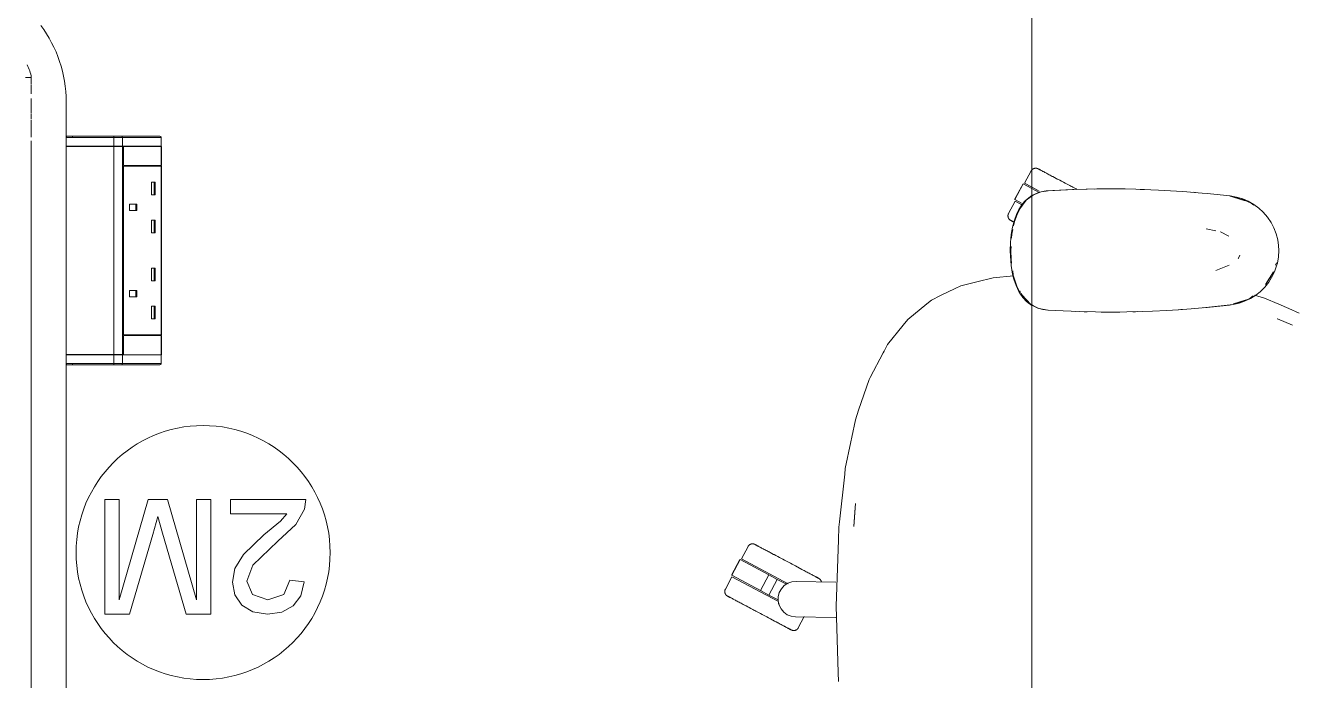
# Model space of a CAD drawing. Header units: millimetres. Extents: x 155927 to 326028, y -36033 to 97293.
# Drawn here: x 218334 to 219334, y 18809 to 19325 of the extents above; entities that cross this region are included whole.
import ezdxf

# ---------------------------------------------------------------- set-up
doc = ezdxf.new("R2010")
doc.units = ezdxf.units.MM
doc.header["$MEASUREMENT"] = 0
doc.layers.add('G-IMPT', color=8, linetype='CONTINUOUS', lineweight=9)
doc.layers.add('I-FURN', color=8, linetype='CONTINUOUS', lineweight=9)

msp = doc.modelspace()

# ---------------------------------------------------------------- linework, layer by layer
at = {"layer": 'G-IMPT'}
for p, q in [((219128.76, 19191.84), (219126.52, 19190.57)), ((219133.93, 19193.59), (219127.73, 19191.18)), ((219128.76, 19191.84), (219132.4, 19193.24)), ((219133.75, 19193.61), (219132.4, 19193.24)), ((219133.75, 19193.61), (219136.14, 19194.05)), ((219133.93, 19193.59), (219137.77, 19194.17)), ((219137.79, 19194.3), (219136.14, 19194.05)), ((219159.57, 19195.39), (219137.79, 19194.3)), ((219158.37, 19195.35), (219137.79, 19194.3)), ((219137.79, 19194.3), (219139.4, 19194.42)), ((219159.57, 19195.39), (219139.4, 19194.42)), ((219179.76, 19195.85), (219158.37, 19195.35)), ((219169.93, 19195.69), (219158.37, 19195.35)), ((219158.37, 19195.35), (219159.57, 19195.39)), ((219179.76, 19195.85), (219159.57, 19195.39)), ((219169.93, 19195.69), (219189.15, 19195.9)), ((219179.76, 19195.85), (219169.93, 19195.69)), ((219199.95, 19195.81), (219169.93, 19195.69)), ((219177.72, 19195.83), (219175.81, 19195.76)), ((219179.76, 19195.82), (219177.72, 19195.83)), ((219199.95, 19195.81), (219179.76, 19195.85)), ((219199.95, 19195.81), (219189.15, 19195.9)), ((219199.95, 19195.81), (219208.36, 19195.64)), ((219220.12, 19195.26), (219208.36, 19195.64)), ((219213.3, 19195.51), (219211.81, 19195.52)), ((219215.24, 19195.4), (219213.3, 19195.51)), ((219220.12, 19195.26), (219226.15, 19195)), ((219240.29, 19194.19), (219226.15, 19195)), ((219245.37, 19193.87), (219240.29, 19194.19)), ((219245.37, 19193.87), (219260.43, 19192.62)), ((219253.56, 19193.21), (219255.23, 19193.05)), ((219260.43, 19192.62), (219264.56, 19192.27)), ((219264.56, 19192.27), (219282.49, 19190.37)), ((219116.27, 19179.72), (219118.92, 19183.77)), ((219122.11, 19187.01), (219116.89, 19180.22)), ((219118.92, 19183.77), (219121.59, 19186.81)), ((219125.33, 19189.89), (219121.59, 19186.81)), ((219125.98, 19189.88), (219122.11, 19187.01)), ((219126.52, 19190.57), (219125.33, 19189.89)), ((219127.73, 19191.18), (219126.52, 19190.28)), ((219281.97, 19190.37), (219294.44, 19186.54)), ((219281.97, 19190.37), (219285.29, 19189.45)), ((219282.49, 19190.37), (219287.53, 19189.47)), ((219290.94, 19188.32), (219282.54, 19190.24)), ((219294.44, 19186.54), (219285.29, 19189.45)), ((219292.39, 19188.01), (219287.53, 19189.47)), ((219290.94, 19188.32), (219299.01, 19184.59)), ((219296.63, 19186.2), (219292.39, 19188.01)), ((219296.63, 19186.2), (219301.07, 19183.68)), ((219301.12, 19182.99), (219299.01, 19184.59)), ((219305.16, 19180.69), (219301.07, 19183.68)), ((219112.7, 19171.32), (219114.28, 19175.65)), ((219112.72, 19170.2), (219115.05, 19175.83)), ((219116.27, 19179.72), (219114.28, 19175.65)), ((219116.89, 19180.22), (219115.05, 19175.83)), ((219305.16, 19180.69), (219308.59, 19177.52)), ((219311.92, 19173.69), (219308.59, 19177.52)), ((219314.75, 19169.52), (219311.92, 19173.69)), ((219110.27, 19159.9), (219111.27, 19165.84)), ((219111.45, 19163.99), (219110.68, 19160.24)), ((219112.7, 19171.32), (219111.27, 19165.84)), ((219112.72, 19170.2), (219112.01, 19166.74)), ((219263.77, 19164.4), (219271.21, 19162.83)), ((219281.6, 19158.79), (219274.82, 19162.06)), ((219275.1, 19161.98), (219274.82, 19162.06)), ((219314.75, 19169.52), (219316.94, 19165.36)), ((219316.94, 19165.36), (219318.77, 19160.64)), ((219109.52, 19147.42), (219109.7, 19153.75)), ((219110.27, 19159.9), (219109.7, 19153.75)), ((219110.68, 19160.24), (219110.49, 19157.04)), ((219320.03, 19155.78), (219318.77, 19160.64)), ((219320.03, 19155.78), (219320.68, 19151.26)), ((219109.61, 19142.91), (219109.52, 19147.42)), ((219109.61, 19142.91), (219110.19, 19135.59)), ((219110.09, 19150.52), (219109.9, 19147.42)), ((219110.13, 19140.25), (219109.9, 19147.42)), ((219290.24, 19143.59), (219289.22, 19141.37)), ((219320.56, 19142.38), (219319.68, 19137.43)), ((219320.85, 19147.42), (219320.56, 19142.38)), ((219320.85, 19147.42), (219320.68, 19151.26)), ((219110.13, 19140.25), (219110.52, 19137.47)), ((219111.3, 19128.83), (219110.19, 19135.59)), ((219271.27, 19131.7), (219281.7, 19135.84)), ((219289.22, 19141.37), (219288.93, 19140.92)), ((219317.4, 19130.53), (219319.11, 19135.3)), ((219318.31, 19135.74), (219318.93, 19137.76)), ((219319.68, 19137.43), (219319.11, 19135.3)), ((219070.5, 19119.64), (219088.45, 19124.05)), ((219088.45, 19124.05), (219090.82, 19124.63)), ((219096.11, 19125.93), (219090.82, 19124.63)), ((219111.99, 19127.37), (219096.11, 19125.93)), ((219112.28, 19124.91), (219111.3, 19128.83)), ((219111.39, 19131.28), (219111.85, 19127.99)), ((219111.85, 19127.99), (219114.88, 19118.6)), ((219112.28, 19124.91), (219114.02, 19119.82)), ((219309.7, 19118.49), (219312.89, 19122.47)), ((219316.75, 19130.62), (219310.43, 19120.67)), ((219314.59, 19126.94), (219310.43, 19120.67)), ((219315.16, 19126.02), (219312.89, 19122.47)), ((219316.75, 19130.62), (219314.59, 19126.94)), ((219317.4, 19130.53), (219315.16, 19126.02)), ((219047.51, 19108.32), (219054.67, 19111.85)), ((219066.14, 19117.5), (219054.67, 19111.85)), ((219066.14, 19117.5), (219070.5, 19119.64)), ((219114.02, 19119.82), (219116.23, 19115.18)), ((219114.88, 19118.6), (219116.35, 19116.15)), ((219116.23, 19115.18), (219117.03, 19113.81)), ((219116.63, 19115.68), (219117.49, 19114.24)), ((219119.48, 19110.35), (219117.03, 19113.81)), ((219117.96, 19113.45), (219119.85, 19110.3)), ((219118.65, 19112.38), (219125.56, 19104.99)), ((219118.65, 19112.38), (219119.47, 19111.44)), ((219297.14, 19109.2), (219300.72, 19111.62)), ((219298.47, 19109.59), (219302.79, 19112.32)), ((219309.63, 19109.88), (219301.81, 19112.13)), ((219306.1, 19114.94), (219302.79, 19112.32)), ((219309.7, 19118.49), (219306.1, 19114.94)), ((219043.86, 19105.35), (219028.91, 19093.18)), ((219043.86, 19105.35), (219047.51, 19108.32)), ((219122.34, 19107.31), (219119.48, 19110.35)), ((219119.79, 19111.08), (219123.14, 19107.23)), ((219119.85, 19110.3), (219125.56, 19104.99)), ((219122.34, 19107.31), (219123.66, 19106.17)), ((219125.56, 19104.99), (219123.14, 19107.23)), ((219126.52, 19104.22), (219123.66, 19106.17)), ((219127.79, 19103.89), (219126.52, 19104.52)), ((219126.88, 19103.97), (219131.21, 19101.98)), ((219127.79, 19103.89), (219132.05, 19101.79)), ((219135.16, 19100.92), (219131.21, 19101.98)), ((219132.05, 19101.79), (219139.4, 19100.42)), ((219241.67, 19100.73), (219251.96, 19101.46)), ((219263.35, 19102.45), (219251.96, 19101.46)), ((219284.79, 19104.8), (219261.84, 19102.34)), ((219261.84, 19102.34), (219281.97, 19104.46)), ((219284.79, 19104.8), (219263.35, 19102.45)), ((219284.79, 19104.8), (219281.97, 19104.46)), ((219284.79, 19104.8), (219289.75, 19105.95)), ((219284.87, 19105.01), (219287.92, 19105.59)), ((219297.14, 19109.2), (219285.29, 19105.38)), ((219294.44, 19108.3), (219285.29, 19105.38)), ((219287.92, 19105.59), (219297.14, 19109.2)), ((219293.89, 19107.4), (219289.75, 19105.95)), ((219298.47, 19109.59), (219293.89, 19107.4)), ((219297.14, 19109.2), (219294.44, 19108.3)), ((219309.63, 19109.88), (219320.75, 19105.02)), ((219320.75, 19105.02), (219328.58, 19101.6)), ((219328.58, 19101.6), (219336.75, 19098.03)), ((219028.91, 19093.18), (219025.15, 19088.52)), ((219139.17, 19100.42), (219135.16, 19100.92)), ((219144.84, 19100.13), (219139.17, 19100.42)), ((219144.84, 19100.13), (219157.4, 19099.52)), ((219160.94, 19099.39), (219157.4, 19099.52)), ((219176.61, 19099.02), (219160.94, 19099.39)), ((219164.34, 19099.34), (219167.67, 19099.19)), ((219169.89, 19099.19), (219167.67, 19099.19)), ((219176.61, 19099.02), (219181.12, 19098.96)), ((219181.12, 19098.96), (219195.84, 19098.97)), ((219201.31, 19099.04), (219195.84, 19098.97)), ((219201.31, 19099.04), (219213.61, 19099.34)), ((219208.08, 19099.18), (219206.01, 19099.18)), ((219209.74, 19099.26), (219208.08, 19099.18)), ((219221.49, 19099.63), (219213.61, 19099.34)), ((219221.49, 19099.63), (219232.8, 19100.17)), ((219241.67, 19100.73), (219232.8, 19100.17)), ((219243.71, 19100.87), (219241.81, 19100.78)), ((219243.71, 19100.87), (219245.13, 19101)), ((219319.52, 19093.6), (219319.79, 19093.49)), ((219331.65, 19088.57), (219319.79, 19093.49)), ((219012.94, 19073.38), (219025.15, 19088.52)), ((219012.94, 19073.38), (219010.23, 19068.25)), ((219009.5, 19066.88), (218999.21, 19047.37)), ((219009.5, 19066.88), (219010.23, 19068.25)), ((218990.18, 19021.62), (218998.33, 19045.71)), ((218999.21, 19047.37), (218998.33, 19045.71)), ((218990.18, 19021.62), (218987.67, 19014.18)), ((218984.8, 19000.36), (218987.67, 19014.18)), ((218984.03, 18996.68), (218979.68, 18975.74)), ((218984.03, 18996.68), (218984.8, 19000.36)), ((218979.68, 18975.74), (218979.2, 18971.32)), ((218975.07, 18933.87), (218979.2, 18971.32)), ((218986.47, 18930.04), (218987.71, 18948.32)), ((218987.71, 18948.32), (218987.1, 18941.37)), ((218975.07, 18933.87), (218974.59, 18929.5)), ((218986.47, 18930.04), (218987.1, 18941.37)), ((218974.26, 18919.56), (218974.59, 18929.5)), ((218974.26, 18919.56), (218972.56, 18867.38)), ((218972.56, 18867.38), (218974.17, 18815.21)), ((218974.17, 18815.21), (218974.4, 18807.96))]:
    msp.add_line(p, q, dxfattribs=at)
at = {"layer": 'I-FURN'}
for p, q in [((219126.52, 18109.61), (219126.52, 19509.61)), ((219126.52, 19509.61), (219126.52, 18109.61)), ((218339.02, 19283.7), (218334.47, 19283.7)), ((218339.02, 19283.7), (218339.02, 19280.28)), ((218339.02, 19277.85), (218339.02, 19270.67)), ((218339.05, 19279.9), (218339.05, 19278.21)), ((218339.02, 19267.12), (218339.02, 19255.62)), ((218366.52, 19264.61), (218366.52, 19236.44)), ((218366.52, 19236.44), (218366.52, 19264.61)), ((218339.05, 19254.86), (218339.05, 19250.78)), ((218339.02, 19249.89), (218339.02, 19236.65)), ((218339.05, 19233.7), (218339.05, 18395.52)), ((218366.51, 19236.44), (218366.51, 19229.44)), ((218366.52, 19236.44), (218403.98, 19236.44)), ((218366.52, 19236.44), (218366.52, 19229.44)), ((218367.52, 19237.44), (218367.51, 19237.44)), ((218404.54, 19237.44), (218367.52, 19237.44)), ((218367.52, 19237.44), (218371.51, 19237.44)), ((218371.51, 19236.44), (218371.51, 19237.44)), ((218371.51, 19237.44), (218410.08, 19237.44)), ((218403.98, 19236.44), (218410.9, 19236.44)), ((218403.98, 19236.44), (218403.98, 19229.44)), ((218410.08, 19237.44), (218404.54, 19237.44)), ((218440.36, 19237.44), (218410.08, 19237.44)), ((218440.36, 19237.44), (218410.08, 19237.44)), ((218410.9, 19236.44), (218441.18, 19236.44)), ((218410.9, 19236.44), (218410.9, 19229.44)), ((218440.99, 19237.22), (218441.02, 19237.19)), ((218441.18, 19236.44), (218441.36, 19236.44)), ((218441.18, 19236.44), (218441.18, 19229.44)), ((218441.36, 19229.44), (218441.36, 19236.44)), ((218441.36, 19229.44), (218441.36, 19236.44)), ((218441.36, 19229.44), (218441.36, 19236.44)), ((218366.51, 19229.32), (218366.51, 19065.42)), ((218366.52, 19229.44), (218403.98, 19229.44)), ((218366.52, 19065.42), (218366.52, 19229.32)), ((218403.98, 19229.32), (218366.52, 19229.32)), ((218403.98, 19229.44), (218410.9, 19229.44)), ((218403.98, 19065.42), (218403.98, 19229.32)), ((218410.9, 19229.32), (218403.98, 19229.32)), ((218411.73, 19229.38), (218409.28, 19229.38)), ((218410.9, 19229.44), (218441.18, 19229.44)), ((218410.9, 19065.42), (218410.9, 19229.32)), ((218410.9, 19229.32), (218411.53, 19229.32)), ((218411.53, 19229.32), (218411.53, 19214.38)), ((218411.73, 19214.38), (218411.73, 19229.38)), ((218411.73, 19229.38), (218441.56, 19229.38)), ((218441.18, 19229.44), (218441.36, 19229.44)), ((218441.36, 19065.42), (218441.36, 19229.32)), ((218441.56, 19229.38), (218441.56, 19214.38)), ((218411.53, 19213.88), (218411.53, 19080.88)), ((218441.56, 19214.38), (218411.73, 19214.38)), ((218411.73, 19080.88), (218411.73, 19213.88)), ((218441.56, 19213.88), (218411.73, 19213.88)), ((218441.18, 19214.38), (218441.18, 19213.88)), ((218441.56, 19213.88), (218441.56, 19080.88)), ((219126.98, 19211.28), (219127.11, 19211.38)), ((219127.11, 19211.38), (219127.24, 19211.48)), ((219127.24, 19211.48), (219127.37, 19211.56)), ((219127.37, 19211.56), (219127.51, 19211.65)), ((219127.51, 19211.65), (219127.65, 19211.73)), ((219127.65, 19211.73), (219127.79, 19211.8)), ((219127.79, 19211.8), (219127.94, 19211.86)), ((219127.94, 19211.86), (219128.09, 19211.92)), ((219128.09, 19211.92), (219128.24, 19211.98)), ((219128.24, 19211.98), (219128.4, 19212.03)), ((219128.4, 19212.03), (219128.55, 19212.07)), ((219128.55, 19212.07), (219128.71, 19212.1)), ((219128.71, 19212.1), (219128.87, 19212.13)), ((219128.87, 19212.13), (219129.03, 19212.15)), ((219129.03, 19212.15), (219129.19, 19212.17)), ((219129.19, 19212.17), (219129.35, 19212.18)), ((219129.35, 19212.18), (219129.51, 19212.18)), ((219129.51, 19212.18), (219129.67, 19212.18)), ((219129.67, 19212.18), (219129.83, 19212.17)), ((219129.83, 19212.17), (219129.99, 19212.16)), ((219129.99, 19212.16), (219130.15, 19212.13)), ((219130.15, 19212.13), (219130.31, 19212.11)), ((219130.31, 19212.11), (219130.47, 19212.07)), ((219130.47, 19212.07), (219130.62, 19212.03)), ((219130.62, 19212.03), (219130.78, 19211.98)), ((219130.78, 19211.98), (219130.93, 19211.93)), ((219130.93, 19211.93), (219131.08, 19211.87)), ((219131.08, 19211.87), (219131.23, 19211.8)), ((219131.23, 19211.8), (219131.37, 19211.73)), ((219131.37, 19211.73), (219131.41, 19211.71)), ((219131.41, 19211.71), (219131.43, 19211.7)), ((219131.42, 19211.71), (219131.41, 19211.71)), ((219131.46, 19211.69), (219131.42, 19211.71)), ((219131.43, 19211.7), (219131.49, 19211.67)), ((219131.54, 19211.64), (219131.46, 19211.69)), ((219131.49, 19211.67), (219131.59, 19211.62)), ((219131.66, 19211.58), (219131.54, 19211.64)), ((219131.59, 19211.62), (219131.73, 19211.54)), ((219131.82, 19211.49), (219131.66, 19211.58)), ((219131.73, 19211.54), (219131.91, 19211.45)), ((219132.03, 19211.39), (219131.82, 19211.49)), ((219131.91, 19211.45), (219132.13, 19211.33)), ((219132.27, 19211.26), (219132.03, 19211.39)), ((219125.96, 19210.05), (219120.81, 19200.36)), ((219125.96, 19210.05), (219126.04, 19210.19)), ((219126.04, 19210.19), (219126.12, 19210.32)), ((219126.12, 19210.32), (219126.21, 19210.46)), ((219126.21, 19210.46), (219126.31, 19210.59)), ((219126.31, 19210.59), (219126.41, 19210.72)), ((219126.41, 19210.72), (219126.51, 19210.84)), ((219126.51, 19210.84), (219126.62, 19210.96)), ((219126.62, 19210.96), (219126.74, 19211.07)), ((219126.74, 19211.07), (219126.85, 19211.18)), ((219126.85, 19211.18), (219126.98, 19211.28)), ((219132.13, 19211.33), (219132.39, 19211.19)), ((219132.55, 19211.11), (219132.27, 19211.26)), ((219132.39, 19211.19), (219132.69, 19211.03)), ((219132.86, 19210.94), (219132.55, 19211.11)), ((219132.69, 19211.03), (219133.02, 19210.86)), ((219133.22, 19210.75), (219132.86, 19210.94)), ((219133.02, 19210.86), (219133.4, 19210.66)), ((219133.61, 19210.54), (219133.22, 19210.75)), ((219133.4, 19210.66), (219133.81, 19210.44)), ((219134.04, 19210.31), (219133.61, 19210.54)), ((219133.81, 19210.44), (219134.25, 19210.2)), ((219134.51, 19210.07), (219134.04, 19210.31)), ((219134.25, 19210.2), (219134.73, 19209.95)), ((219135.01, 19209.8), (219134.51, 19210.07)), ((219134.73, 19209.95), (219135.25, 19209.67)), ((219135.54, 19209.52), (219135.01, 19209.8)), ((219135.25, 19209.67), (219135.8, 19209.38)), ((219136.11, 19209.21), (219135.54, 19209.52)), ((219135.8, 19209.38), (219136.39, 19209.07)), ((219136.71, 19208.89), (219136.11, 19209.21)), ((219137.35, 19208.56), (219136.71, 19208.89)), ((219138.01, 19208.2), (219137.35, 19208.56)), ((219138.71, 19207.83), (219138.01, 19208.2)), ((219139.43, 19207.45), (219138.71, 19207.83)), ((219140.18, 19207.05), (219139.43, 19207.45)), ((219140.95, 19206.64), (219140.18, 19207.05)), ((219141.75, 19206.21), (219140.95, 19206.64)), ((219142.58, 19205.77), (219141.75, 19206.21)), ((219142.13, 19206.01), (219142.97, 19205.57)), ((219143.43, 19205.32), (219142.58, 19205.77)), ((219142.97, 19205.57), (219143.82, 19205.11)), ((219144.29, 19204.86), (219143.43, 19205.32)), ((219143.82, 19205.11), (219144.7, 19204.65)), ((219145.18, 19204.39), (219144.29, 19204.86)), ((219144.7, 19204.65), (219145.6, 19204.17)), ((219146.09, 19203.91), (219145.18, 19204.39)), ((219145.6, 19204.17), (219146.51, 19203.68)), ((219147.01, 19203.42), (219146.09, 19203.91)), ((219146.51, 19203.68), (219147.44, 19203.19)), ((219147.95, 19202.92), (219147.01, 19203.42)), ((219147.44, 19203.19), (219148.38, 19202.69)), ((219148.9, 19202.41), (219147.95, 19202.92)), ((219148.38, 19202.69), (219149.34, 19202.18)), ((219149.86, 19201.9), (219148.9, 19202.41)), ((219149.34, 19202.18), (219150.31, 19201.66)), ((219150.84, 19201.38), (219149.86, 19201.9)), ((219150.31, 19201.66), (219151.29, 19201.14)), ((219151.82, 19200.86), (219150.84, 19201.38)), ((218436.53, 19201.27), (218433.67, 19201.27)), ((218433.67, 19191.27), (218433.67, 19201.27)), ((218435.79, 19191.27), (218435.79, 19201.27)), ((218436.53, 19191.27), (218436.53, 19201.27)), ((219119.52, 19199.92), (219112.94, 19187.56)), ((219113.11, 19187.46), (219119.69, 19199.83)), ((219119.69, 19199.83), (219126.38, 19196.27)), ((219126.1, 19197.55), (219120.81, 19200.36)), ((219132.34, 19194.23), (219126.1, 19197.55)), ((219126.38, 19196.27), (219132.19, 19193.18)), ((219151.29, 19201.14), (219152.28, 19200.62)), ((219152.81, 19200.33), (219151.82, 19200.86)), ((219152.28, 19200.62), (219153.27, 19200.09)), ((219153.81, 19199.8), (219152.81, 19200.33)), ((219153.27, 19200.09), (219154.27, 19199.56)), ((219154.81, 19199.27), (219153.81, 19199.8)), ((219154.27, 19199.56), (219155.27, 19199.03)), ((219155.81, 19198.74), (219154.81, 19199.27)), ((219155.27, 19199.03), (219156.28, 19198.49)), ((219156.82, 19198.2), (219155.81, 19198.74)), ((219156.28, 19198.49), (219157.28, 19197.96)), ((219157.82, 19197.67), (219156.82, 19198.2)), ((219157.28, 19197.96), (219158.29, 19197.42)), ((219158.83, 19197.14), (219157.82, 19197.67)), ((219158.29, 19197.42), (219159.29, 19196.89)), ((219159.83, 19196.6), (219158.83, 19197.14)), ((219159.29, 19196.89), (219160.28, 19196.36)), ((219160.82, 19196.08), (219159.83, 19196.6)), ((219160.28, 19196.36), (219161.28, 19195.83)), ((219161.81, 19195.55), (219160.82, 19196.08)), ((219161.28, 19195.83), (219161.83, 19195.54)), ((218422.19, 19183.77), (218416.46, 19183.77)), ((218416.46, 19178.77), (218416.46, 19183.77)), ((218421.46, 19178.77), (218421.46, 19183.77)), ((218422.19, 19178.77), (218422.19, 19183.77)), ((218436.53, 19191.27), (218433.67, 19191.27)), ((219113.3, 19186.23), (219108.15, 19176.55)), ((219118.41, 19184.65), (219113.11, 19187.46)), ((219118.49, 19183.47), (219113.3, 19186.23)), ((218422.19, 19178.77), (218416.46, 19178.77)), ((219107.68, 19174.81), (219107.69, 19174.97)), ((219107.68, 19174.65), (219107.68, 19174.81)), ((219107.68, 19174.49), (219107.68, 19174.65)), ((219107.69, 19174.33), (219107.68, 19174.49)), ((219107.69, 19174.97), (219107.7, 19175.13)), ((219107.71, 19174.17), (219107.69, 19174.33)), ((219107.7, 19175.13), (219107.73, 19175.29)), ((219107.73, 19174.01), (219107.71, 19174.17)), ((219107.73, 19175.29), (219107.76, 19175.45)), ((219107.76, 19173.85), (219107.73, 19174.01)), ((219107.76, 19175.45), (219107.79, 19175.61)), ((219107.79, 19173.69), (219107.76, 19173.85)), ((219107.79, 19175.61), (219107.83, 19175.76)), ((219107.84, 19173.53), (219107.79, 19173.69)), ((219107.83, 19175.76), (219107.88, 19175.92)), ((219107.88, 19173.38), (219107.84, 19173.53)), ((219107.88, 19175.92), (219107.93, 19176.07)), ((219107.94, 19173.23), (219107.88, 19173.38)), ((219107.93, 19176.07), (219107.99, 19176.22)), ((219108, 19173.08), (219107.94, 19173.23)), ((219107.99, 19176.22), (219108.06, 19176.36)), ((219108.06, 19172.93), (219108, 19173.08)), ((219108.06, 19176.36), (219108.13, 19176.51)), ((219108.14, 19172.79), (219108.06, 19172.93)), ((219108.13, 19176.51), (219108.15, 19176.55)), ((219108.21, 19172.65), (219108.14, 19172.79)), ((219108.3, 19172.51), (219108.21, 19172.65)), ((219108.39, 19172.37), (219108.3, 19172.51)), ((219108.48, 19172.24), (219108.39, 19172.37)), ((219108.58, 19172.12), (219108.48, 19172.24)), ((219108.68, 19171.99), (219108.58, 19172.12)), ((219108.79, 19171.87), (219108.68, 19171.99)), ((219108.91, 19171.76), (219108.79, 19171.87)), ((219109.02, 19171.65), (219108.91, 19171.76)), ((219109.15, 19171.54), (219109.02, 19171.65)), ((219109.27, 19171.44), (219109.15, 19171.54)), ((219109.4, 19171.35), (219109.27, 19171.44)), ((218436.53, 19171.27), (218433.67, 19171.27)), ((218433.67, 19161.27), (218433.67, 19171.27)), ((218435.79, 19161.27), (218435.79, 19171.27)), ((218436.53, 19161.27), (218436.53, 19171.27)), ((219109.54, 19171.26), (219109.4, 19171.35)), ((219109.67, 19171.18), (219109.54, 19171.26)), ((219109.82, 19171.1), (219109.67, 19171.18)), ((219109.82, 19171.09), (219109.82, 19171.1)), ((219109.82, 19171.1), (219109.84, 19171.09)), ((219109.86, 19171.07), (219109.82, 19171.09)), ((219109.84, 19171.09), (219109.9, 19171.05)), ((219109.94, 19171.03), (219109.86, 19171.07)), ((219109.9, 19171.05), (219110, 19171)), ((219110.07, 19170.96), (219109.94, 19171.03)), ((219110, 19171), (219110.14, 19170.93)), ((219110.23, 19170.88), (219110.07, 19170.96)), ((219110.14, 19170.93), (219110.32, 19170.83)), ((219110.43, 19170.77), (219110.23, 19170.88)), ((219110.32, 19170.83), (219110.54, 19170.71)), ((219110.67, 19170.64), (219110.43, 19170.77)), ((219110.54, 19170.71), (219110.79, 19170.58)), ((219110.95, 19170.49), (219110.67, 19170.64)), ((219110.79, 19170.58), (219111.09, 19170.42)), ((219111.27, 19170.33), (219110.95, 19170.49)), ((219111.09, 19170.42), (219111.43, 19170.24)), ((219111.62, 19170.14), (219111.27, 19170.33)), ((219111.43, 19170.24), (219111.8, 19170.04)), ((219112.02, 19169.93), (219111.62, 19170.14)), ((219111.8, 19170.04), (219112.21, 19169.82)), ((219112.45, 19169.7), (219112.02, 19169.93)), ((218436.53, 19161.27), (218433.67, 19161.27)), ((218436.53, 19133.48), (218433.67, 19133.48)), ((218433.67, 19123.48), (218433.67, 19133.48)), ((218435.79, 19123.48), (218435.79, 19133.48)), ((218436.53, 19123.48), (218436.53, 19133.48)), ((218436.53, 19123.48), (218433.67, 19123.48)), ((218416.46, 19115.98), (218416.46, 19110.98)), ((218422.19, 19115.98), (218416.46, 19115.98)), ((218421.46, 19110.98), (218421.46, 19115.98)), ((218422.19, 19110.98), (218422.19, 19115.98)), ((218416.46, 19110.98), (218422.19, 19110.98)), ((218436.53, 19103.48), (218433.67, 19103.48)), ((218433.67, 19093.48), (218433.67, 19103.48)), ((218435.79, 19093.48), (218435.79, 19103.48)), ((218436.53, 19093.48), (218436.53, 19103.48)), ((218436.53, 19093.48), (218433.67, 19093.48)), ((218411.53, 19080.38), (218411.53, 19065.42)), ((218441.56, 19080.88), (218411.73, 19080.88)), ((218411.73, 19065.38), (218411.73, 19080.38)), ((218411.73, 19080.38), (218441.56, 19080.38)), ((218441.18, 19080.88), (218441.18, 19080.38)), ((218441.56, 19080.38), (218441.56, 19065.38)), ((218366.51, 19065.32), (218366.51, 19058.32)), ((218366.52, 19065.42), (218403.98, 19065.42)), ((218366.52, 19058.32), (218366.52, 19065.32)), ((218403.98, 19065.32), (218366.52, 19065.32)), ((218403.98, 19065.42), (218410.9, 19065.42)), ((218403.98, 19058.32), (218403.98, 19065.32)), ((218410.9, 19065.32), (218403.98, 19065.32)), ((218411.53, 19065.42), (218410.9, 19065.42)), ((218410.9, 19058.32), (218410.9, 19065.32)), ((218441.18, 19065.32), (218410.9, 19065.32)), ((218441.56, 19065.38), (218411.73, 19065.38)), ((218441.18, 19058.32), (218441.18, 19065.32)), ((218441.36, 19065.32), (218441.18, 19065.32)), ((218441.36, 19058.32), (218441.36, 19065.32)), ((218441.36, 19058.32), (218441.36, 19065.32)), ((218441.36, 19065.32), (218441.36, 19058.32)), ((218366.52, 19058.32), (218366.52, 18354.62)), ((218366.52, 18354.62), (218366.52, 19058.32)), ((218403.98, 19058.32), (218366.52, 19058.32)), ((218371.51, 19057.32), (218367.52, 19057.32)), ((218367.52, 19057.32), (218404.54, 19057.32)), ((218371.51, 19057.32), (218371.51, 19058.32)), ((218410.08, 19057.32), (218371.51, 19057.32)), ((218410.9, 19058.32), (218403.98, 19058.32)), ((218404.54, 19057.32), (218410.08, 19057.32)), ((218410.08, 19057.32), (218440.36, 19057.32)), ((218410.08, 19057.32), (218440.36, 19057.32)), ((218441.18, 19058.32), (218410.9, 19058.32)), ((218441.03, 19057.57), (218441, 19057.55)), ((218441.36, 19058.32), (218441.18, 19058.32)), ((218408.33, 18951.47), (218397.03, 18951.47)), ((218397.03, 18951.47), (218397.03, 18861.06)), ((218431.04, 18951.47), (218408.33, 18872.36)), ((218408.33, 18872.36), (218408.33, 18951.47)), ((218446.36, 18951.47), (218431.04, 18951.47)), ((218469.07, 18872.36), (218446.36, 18951.47)), ((218480.37, 18951.47), (218469.07, 18951.47)), ((218469.07, 18951.47), (218469.07, 18872.36)), ((218480.37, 18861.06), (218480.37, 18951.47)), ((218555.24, 18951.47), (218495.91, 18951.47)), ((218495.91, 18951.47), (218495.91, 18940.17)), ((218547.17, 18931.68), (218554.03, 18943.68)), ((218554.03, 18943.68), (218555.24, 18951.47)), ((218434.66, 18923.68), (218438.7, 18938.09)), ((218438.7, 18938.09), (218442.43, 18924.78)), ((218495.91, 18940.17), (218540.3, 18940.17)), ((218535.2, 18934.42), (218522.2, 18923.55)), ((218533.02, 18918.58), (218547.17, 18931.68)), ((218540.3, 18940.17), (218535.2, 18934.42)), ((218416.47, 18861.06), (218434.66, 18923.68)), ((218442.43, 18924.78), (218460.93, 18861.06)), ((218522.2, 18923.55), (218506.01, 18908.06)), ((218513.5, 18899.75), (218533.02, 18918.58)), ((218903.11, 18914.31), (218897.96, 18904.62)), ((218903.11, 18914.31), (218903.18, 18914.45)), ((218903.18, 18914.45), (218903.27, 18914.59)), ((218903.27, 18914.59), (218903.36, 18914.72)), ((218903.36, 18914.72), (218903.45, 18914.85)), ((218903.45, 18914.85), (218903.55, 18914.98)), ((218903.55, 18914.98), (218903.66, 18915.1)), ((218903.66, 18915.1), (218903.77, 18915.22)), ((218903.77, 18915.22), (218903.88, 18915.33)), ((218903.88, 18915.33), (218904, 18915.44)), ((218904, 18915.44), (218904.12, 18915.54)), ((218904.12, 18915.54), (218904.25, 18915.64)), ((218904.25, 18915.64), (218904.38, 18915.74)), ((218904.38, 18915.74), (218904.52, 18915.83)), ((218904.52, 18915.83), (218904.65, 18915.91)), ((218904.65, 18915.91), (218904.8, 18915.99)), ((218904.8, 18915.99), (218904.94, 18916.06)), ((218904.94, 18916.06), (218905.09, 18916.12)), ((218905.09, 18916.12), (218905.24, 18916.18)), ((218905.24, 18916.18), (218905.39, 18916.24)), ((218905.39, 18916.24), (218905.54, 18916.29)), ((218905.54, 18916.29), (218905.7, 18916.33)), ((218905.7, 18916.33), (218905.85, 18916.36)), ((218905.85, 18916.36), (218906.01, 18916.39)), ((218906.01, 18916.39), (218906.17, 18916.42)), ((218906.17, 18916.42), (218906.33, 18916.43)), ((218906.33, 18916.43), (218906.49, 18916.44)), ((218906.49, 18916.44), (218906.66, 18916.45)), ((218906.66, 18916.45), (218906.82, 18916.44)), ((218906.82, 18916.44), (218906.98, 18916.43)), ((218906.98, 18916.43), (218907.14, 18916.42)), ((218907.14, 18916.42), (218907.3, 18916.4)), ((218907.3, 18916.4), (218907.46, 18916.37)), ((218907.46, 18916.37), (218907.61, 18916.33)), ((218907.61, 18916.33), (218907.77, 18916.29)), ((218907.77, 18916.29), (218907.92, 18916.24)), ((218907.92, 18916.24), (218908.08, 18916.19)), ((218908.08, 18916.19), (218908.23, 18916.13)), ((218908.23, 18916.13), (218908.37, 18916.07)), ((218908.37, 18916.07), (218908.52, 18915.99)), ((218908.52, 18915.99), (218908.56, 18915.97)), ((218908.56, 18915.97), (218908.58, 18915.96)), ((218908.6, 18915.95), (218908.56, 18915.97)), ((218908.56, 18915.97), (218908.56, 18915.97)), ((218908.58, 18915.96), (218908.64, 18915.93)), ((218908.69, 18915.91), (218908.6, 18915.95)), ((218908.64, 18915.93), (218908.74, 18915.88)), ((218908.81, 18915.84), (218908.69, 18915.91)), ((218908.74, 18915.88), (218908.88, 18915.8)), ((218908.97, 18915.75), (218908.81, 18915.84)), ((218908.88, 18915.8), (218909.06, 18915.71)), ((218909.17, 18915.65), (218908.97, 18915.75)), ((218909.06, 18915.71), (218909.28, 18915.59)), ((218909.41, 18915.52), (218909.17, 18915.65)), ((218909.28, 18915.59), (218909.53, 18915.45)), ((218909.69, 18915.37), (218909.41, 18915.52)), ((218909.53, 18915.45), (218909.83, 18915.3)), ((218910.01, 18915.2), (218909.69, 18915.37)), ((218909.83, 18915.3), (218910.17, 18915.12)), ((218910.36, 18915.01), (218910.01, 18915.2)), ((218910.17, 18915.12), (218910.54, 18914.92)), ((218910.76, 18914.8), (218910.36, 18915.01)), ((218910.54, 18914.92), (218910.95, 18914.7)), ((218911.19, 18914.58), (218910.76, 18914.8)), ((218910.95, 18914.7), (218911.4, 18914.46)), ((218911.65, 18914.33), (218911.19, 18914.58)), ((218911.4, 18914.46), (218911.88, 18914.21)), ((218912.15, 18914.06), (218911.65, 18914.33)), ((218911.88, 18914.21), (218912.4, 18913.93)), ((218912.69, 18913.78), (218912.15, 18914.06)), ((218912.4, 18913.93), (218912.95, 18913.64)), ((218913.26, 18913.47), (218912.69, 18913.78)), ((218912.95, 18913.64), (218913.53, 18913.33)), ((218913.86, 18913.15), (218913.26, 18913.47)), ((218914.49, 18912.82), (218913.86, 18913.15)), ((218915.16, 18912.46), (218914.49, 18912.82)), ((218915.85, 18912.1), (218915.16, 18912.46)), ((218916.57, 18911.71), (218915.85, 18912.1)), ((218917.32, 18911.31), (218916.57, 18911.71)), ((218506.01, 18908.06), (218499.33, 18896.98)), ((218896.66, 18904.18), (218890.09, 18891.82)), ((218890.26, 18891.73), (218896.83, 18904.09)), ((218896.83, 18904.09), (218919.54, 18892.01)), ((218934.7, 18885.08), (218897.96, 18904.62)), ((218918.1, 18910.9), (218917.32, 18911.31)), ((218918.9, 18910.47), (218918.1, 18910.9)), ((218919.72, 18910.04), (218918.9, 18910.47)), ((218919.28, 18910.27), (218920.11, 18909.83)), ((218920.57, 18909.59), (218919.72, 18910.04)), ((218920.11, 18909.83), (218920.97, 18909.37)), ((218921.44, 18909.12), (218920.57, 18909.59)), ((218920.97, 18909.37), (218921.85, 18908.91)), ((218922.33, 18908.65), (218921.44, 18909.12)), ((218921.85, 18908.91), (218922.74, 18908.43)), ((218923.23, 18908.17), (218922.33, 18908.65)), ((218922.74, 18908.43), (218923.65, 18907.95)), ((218924.15, 18907.68), (218923.23, 18908.17)), ((218923.65, 18907.95), (218924.58, 18907.45)), ((218925.09, 18907.18), (218924.15, 18907.68)), ((218924.58, 18907.45), (218925.53, 18906.95)), ((218926.04, 18906.68), (218925.09, 18907.18)), ((218925.53, 18906.95), (218926.49, 18906.44)), ((218927.01, 18906.16), (218926.04, 18906.68)), ((218926.49, 18906.44), (218927.45, 18905.93)), ((218927.98, 18905.65), (218927.01, 18906.16)), ((218927.45, 18905.93), (218928.43, 18905.41)), ((218928.97, 18905.12), (218927.98, 18905.65)), ((218928.43, 18905.41), (218929.42, 18904.88)), ((218929.96, 18904.6), (218928.97, 18905.12)), ((218929.42, 18904.88), (218930.41, 18904.35)), ((218930.95, 18904.07), (218929.96, 18904.6)), ((218930.41, 18904.35), (218931.41, 18903.82)), ((218931.95, 18903.53), (218930.95, 18904.07)), ((218931.41, 18903.82), (218932.42, 18903.29)), ((218932.96, 18903), (218931.95, 18903.53)), ((218932.42, 18903.29), (218933.42, 18902.75)), ((218933.96, 18902.46), (218932.96, 18903)), ((218933.42, 18902.75), (218934.43, 18902.22)), ((218934.97, 18901.93), (218933.96, 18902.46)), ((218934.43, 18902.22), (218935.43, 18901.68)), ((218935.97, 18901.4), (218934.97, 18901.93)), ((218935.43, 18901.68), (218936.43, 18901.15)), ((218499.33, 18896.98), (218497.33, 18886.27)), ((218508.63, 18886.95), (218513.5, 18899.75)), ((218912.97, 18879.65), (218890.26, 18891.73)), ((218912.97, 18879.65), (218919.54, 18892.01)), ((218919.54, 18892.01), (218926.18, 18888.48)), ((218936.97, 18900.87), (218935.97, 18901.4)), ((218936.43, 18901.15), (218937.43, 18900.62)), ((218937.97, 18900.34), (218936.97, 18900.87)), ((218937.43, 18900.62), (218938.42, 18900.1)), ((218938.95, 18899.81), (218937.97, 18900.34)), ((218938.42, 18900.1), (218939.4, 18899.57)), ((218939.93, 18899.29), (218938.95, 18899.81)), ((218939.4, 18899.57), (218940.38, 18899.05)), ((218940.9, 18898.78), (218939.93, 18899.29)), ((218940.38, 18899.05), (218941.34, 18898.54)), ((218941.86, 18898.27), (218940.9, 18898.78)), ((218941.34, 18898.54), (218942.29, 18898.04)), ((218942.8, 18897.77), (218941.86, 18898.27)), ((218942.29, 18898.04), (218943.23, 18897.54)), ((218943.73, 18897.27), (218942.8, 18897.77)), ((218943.23, 18897.54), (218944.15, 18897.05)), ((218944.65, 18896.79), (218943.73, 18897.27)), ((218944.15, 18897.05), (218945.06, 18896.57)), ((218945.54, 18896.31), (218944.65, 18896.79)), ((218946.42, 18895.84), (218945.54, 18896.31)), ((218947.27, 18895.39), (218946.42, 18895.84)), ((218948.11, 18894.94), (218947.27, 18895.39)), ((218948.92, 18894.51), (218948.11, 18894.94)), ((218949.71, 18894.09), (218948.92, 18894.51)), ((218950.47, 18893.69), (218949.71, 18894.09)), ((218951.21, 18893.3), (218950.47, 18893.69)), ((218951.91, 18892.92), (218951.21, 18893.3)), ((218952.59, 18892.56), (218951.91, 18892.92)), ((218953.24, 18892.22), (218952.59, 18892.56)), ((218953.86, 18891.89), (218953.24, 18892.22)), ((218954.44, 18891.58), (218953.86, 18891.89)), ((218954.13, 18891.74), (218954.7, 18891.44)), ((218954.99, 18891.28), (218954.44, 18891.58)), ((218497.33, 18886.27), (218499.19, 18876.41)), ((218513.23, 18876.59), (218508.63, 18886.95)), ((218542.53, 18887.9), (218537.77, 18876.49)), ((218553.83, 18886.49), (218542.53, 18887.9)), ((218551.09, 18875.55), (218553.83, 18886.49)), ((218890.44, 18890.5), (218885.29, 18880.81)), ((218927.16, 18870.97), (218890.44, 18890.5)), ((218919.61, 18876.12), (218926.18, 18888.48)), ((218926.18, 18888.48), (218933.33, 18884.68)), ((218929.37, 18881.06), (218931.65, 18883.54)), ((218931.65, 18883.54), (218934.46, 18885.41)), ((218934.46, 18885.41), (218937.63, 18886.55)), ((218937.63, 18886.55), (218940.99, 18886.9)), ((218940.99, 18886.9), (218972.27, 18886.35)), ((218954.7, 18891.44), (218955.23, 18891.16)), ((218955.51, 18891.01), (218954.99, 18891.28)), ((218955.23, 18891.16), (218955.73, 18890.89)), ((218955.99, 18890.75), (218955.51, 18891.01)), ((218955.73, 18890.89), (218956.2, 18890.64)), ((218956.44, 18890.52), (218955.99, 18890.75)), ((218956.2, 18890.64), (218956.63, 18890.41)), ((218956.85, 18890.3), (218956.44, 18890.52)), ((218956.63, 18890.41), (218957.02, 18890.2)), ((218957.22, 18890.1), (218956.85, 18890.3)), ((218957.02, 18890.2), (218957.38, 18890.02)), ((218957.55, 18889.92), (218957.22, 18890.1)), ((218957.38, 18890.02), (218957.7, 18889.85)), ((218957.85, 18889.76), (218957.55, 18889.92)), ((218957.7, 18889.85), (218957.98, 18889.7)), ((218958.11, 18889.63), (218957.85, 18889.76)), ((218957.98, 18889.7), (218958.22, 18889.57)), ((218958.33, 18889.51), (218958.11, 18889.63)), ((218958.22, 18889.57), (218958.42, 18889.46)), ((218958.51, 18889.41), (218958.33, 18889.51)), ((218958.42, 18889.46), (218958.58, 18889.38)), ((218958.65, 18889.34), (218958.51, 18889.41)), ((218958.58, 18889.38), (218958.7, 18889.31)), ((218958.75, 18889.29), (218958.65, 18889.34)), ((218958.7, 18889.31), (218958.78, 18889.27)), ((218958.81, 18889.25), (218958.75, 18889.29)), ((218958.78, 18889.27), (218958.82, 18889.25)), ((218958.83, 18889.24), (218958.81, 18889.25)), ((218958.82, 18889.25), (218958.83, 18889.24)), ((218958.83, 18889.24), (218958.97, 18889.16)), ((218958.97, 18889.16), (218959.11, 18889.08)), ((218959.11, 18889.08), (218959.24, 18888.99)), ((218959.24, 18888.99), (218959.37, 18888.9)), ((218959.37, 18888.9), (218959.5, 18888.8)), ((218959.5, 18888.8), (218959.62, 18888.69)), ((218959.62, 18888.69), (218959.74, 18888.58)), ((218959.74, 18888.58), (218959.85, 18888.47)), ((218959.85, 18888.47), (218959.96, 18888.35)), ((218959.96, 18888.35), (218960.07, 18888.23)), ((218960.07, 18888.23), (218960.17, 18888.1)), ((218960.17, 18888.1), (218960.26, 18887.97)), ((218960.26, 18887.97), (218960.35, 18887.83)), ((218960.35, 18887.83), (218960.43, 18887.69)), ((218960.43, 18887.69), (218960.51, 18887.55)), ((218960.51, 18887.55), (218960.58, 18887.41)), ((218960.58, 18887.41), (218960.65, 18887.26)), ((218960.65, 18887.26), (218960.71, 18887.11)), ((218960.71, 18887.11), (218960.76, 18886.96)), ((218960.76, 18886.96), (218960.81, 18886.81)), ((218960.81, 18886.81), (218960.85, 18886.65)), ((218960.85, 18886.65), (218960.89, 18886.49)), ((218499.19, 18876.41), (218504.77, 18868.3)), ((218525.25, 18872.36), (218513.23, 18876.59)), ((218537.77, 18876.49), (218525.25, 18872.36)), ((218545.17, 18867.57), (218551.09, 18875.55)), ((218884.82, 18879.07), (218884.83, 18879.23)), ((218884.82, 18878.91), (218884.82, 18879.07)), ((218884.83, 18878.75), (218884.82, 18878.91)), ((218884.83, 18879.23), (218884.85, 18879.39)), ((218884.84, 18878.59), (218884.83, 18878.75)), ((218884.85, 18878.43), (218884.84, 18878.59)), ((218884.85, 18879.39), (218884.87, 18879.55)), ((218884.87, 18878.27), (218884.85, 18878.43)), ((218884.87, 18879.55), (218884.9, 18879.71)), ((218884.9, 18878.11), (218884.87, 18878.27)), ((218884.9, 18879.71), (218884.94, 18879.87)), ((218884.94, 18877.95), (218884.9, 18878.11)), ((218884.94, 18879.87), (218884.98, 18880.02)), ((218884.98, 18877.8), (218884.94, 18877.95)), ((218884.98, 18880.02), (218885.02, 18880.18)), ((218885.03, 18877.64), (218884.98, 18877.8)), ((218885.02, 18880.18), (218885.08, 18880.33)), ((218885.08, 18877.49), (218885.03, 18877.64)), ((218885.08, 18880.33), (218885.14, 18880.48)), ((218885.14, 18877.34), (218885.08, 18877.49)), ((218885.14, 18880.48), (218885.2, 18880.63)), ((218885.21, 18877.19), (218885.14, 18877.34)), ((218885.2, 18880.63), (218885.27, 18880.77)), ((218885.28, 18877.05), (218885.21, 18877.19)), ((218885.27, 18880.77), (218885.29, 18880.81)), ((218885.36, 18876.91), (218885.28, 18877.05)), ((218885.44, 18876.77), (218885.36, 18876.91)), ((218885.53, 18876.63), (218885.44, 18876.77)), ((218885.62, 18876.5), (218885.53, 18876.63)), ((218885.72, 18876.38), (218885.62, 18876.5)), ((218885.83, 18876.25), (218885.72, 18876.38)), ((218885.94, 18876.13), (218885.83, 18876.25)), ((218886.05, 18876.02), (218885.94, 18876.13)), ((218886.17, 18875.91), (218886.05, 18876.02)), ((218886.29, 18875.81), (218886.17, 18875.91)), ((218886.42, 18875.71), (218886.29, 18875.81)), ((218886.55, 18875.61), (218886.42, 18875.71)), ((218886.68, 18875.52), (218886.55, 18875.61)), ((218886.82, 18875.44), (218886.68, 18875.52)), ((218886.96, 18875.36), (218886.82, 18875.44)), ((218886.97, 18875.36), (218886.96, 18875.36)), ((218886.96, 18875.36), (218886.98, 18875.35)), ((218887.01, 18875.33), (218886.97, 18875.36)), ((218886.98, 18875.35), (218887.04, 18875.32)), ((218887.09, 18875.29), (218887.01, 18875.33)), ((218887.04, 18875.32), (218887.14, 18875.26)), ((218887.21, 18875.23), (218887.09, 18875.29)), ((218887.14, 18875.26), (218887.28, 18875.19)), ((218887.37, 18875.14), (218887.21, 18875.23)), ((218887.28, 18875.19), (218887.46, 18875.09)), ((218887.57, 18875.03), (218887.37, 18875.14)), ((218887.46, 18875.09), (218887.68, 18874.98)), ((218887.82, 18874.9), (218887.57, 18875.03)), ((218887.68, 18874.98), (218887.94, 18874.84)), ((218888.09, 18874.76), (218887.82, 18874.9)), ((218887.94, 18874.84), (218888.24, 18874.68)), ((218888.41, 18874.59), (218888.09, 18874.76)), ((218888.24, 18874.68), (218888.57, 18874.5)), ((218888.77, 18874.4), (218888.41, 18874.59)), ((218888.57, 18874.5), (218888.94, 18874.3)), ((218889.16, 18874.19), (218888.77, 18874.4)), ((218888.94, 18874.3), (218889.35, 18874.09)), ((218889.59, 18873.96), (218889.16, 18874.19)), ((218889.35, 18874.09), (218889.8, 18873.85)), ((218890.06, 18873.71), (218889.59, 18873.96)), ((218889.8, 18873.85), (218890.28, 18873.59)), ((218890.56, 18873.45), (218890.06, 18873.71)), ((218890.28, 18873.59), (218890.8, 18873.32)), ((218891.09, 18873.16), (218890.56, 18873.45)), ((218890.8, 18873.32), (218891.35, 18873.02)), ((218891.66, 18872.86), (218891.09, 18873.16)), ((218891.35, 18873.02), (218891.93, 18872.71)), ((218891.93, 18872.71), (218892.55, 18872.39)), ((218892.55, 18872.39), (218893.2, 18872.04)), ((218893.2, 18872.04), (218893.88, 18871.68)), ((218893.88, 18871.68), (218894.58, 18871.31)), ((218919.61, 18876.12), (218912.97, 18879.65)), ((218926.75, 18872.32), (218919.61, 18876.12)), ((218926.82, 18871.46), (218926.88, 18874.84)), ((218926.88, 18874.84), (218927.75, 18878.1)), ((218927.75, 18878.1), (218929.37, 18881.06)), ((218504.77, 18868.3), (218513.56, 18862.87)), ((218513.56, 18862.87), (218525, 18861.06)), ((218525, 18861.06), (218536.37, 18862.69)), ((218536.37, 18862.69), (218545.17, 18867.57)), ((218894.58, 18871.31), (218895.32, 18870.91)), ((218895.32, 18870.91), (218896.08, 18870.51)), ((218896.08, 18870.51), (218896.87, 18870.09)), ((218896.87, 18870.09), (218897.68, 18869.66)), ((218897.68, 18869.66), (218898.52, 18869.21)), ((218898.52, 18869.21), (218899.37, 18868.76)), ((218899.37, 18868.76), (218900.25, 18868.29)), ((218900.25, 18868.29), (218901.15, 18867.82)), ((218901.64, 18867.56), (218900.73, 18868.04)), ((218901.15, 18867.82), (218902.06, 18867.33)), ((218902.56, 18867.06), (218901.64, 18867.56)), ((218902.06, 18867.33), (218902.99, 18866.84)), ((218903.5, 18866.57), (218902.56, 18867.06)), ((218902.99, 18866.84), (218903.93, 18866.33)), ((218904.45, 18866.06), (218903.5, 18866.57)), ((218903.93, 18866.33), (218904.89, 18865.83)), ((218905.41, 18865.55), (218904.45, 18866.06)), ((218904.89, 18865.83), (218905.86, 18865.31)), ((218906.39, 18865.03), (218905.41, 18865.55)), ((218905.86, 18865.31), (218906.84, 18864.79)), ((218907.37, 18864.51), (218906.39, 18865.03)), ((218906.84, 18864.79), (218907.82, 18864.26)), ((218908.36, 18863.98), (218907.37, 18864.51)), ((218907.82, 18864.26), (218908.82, 18863.74)), ((218909.36, 18863.45), (218908.36, 18863.98)), ((218908.82, 18863.74), (218909.82, 18863.21)), ((218910.36, 18862.92), (218909.36, 18863.45)), ((218909.82, 18863.21), (218910.82, 18862.67)), ((218911.36, 18862.38), (218910.36, 18862.92)), ((218910.82, 18862.67), (218911.83, 18862.14)), ((218912.37, 18861.85), (218911.36, 18862.38)), ((218911.83, 18862.14), (218912.83, 18861.6)), ((218913.37, 18861.31), (218912.37, 18861.85)), ((218912.83, 18861.6), (218913.84, 18861.07)), ((218927.57, 18868.18), (218926.82, 18871.46)), ((218929.09, 18865.16), (218927.57, 18868.18)), ((218931.28, 18862.6), (218929.09, 18865.16)), ((218934.02, 18860.63), (218931.28, 18862.6)), ((218397.03, 18861.06), (218416.47, 18861.06)), ((218460.93, 18861.06), (218480.37, 18861.06)), ((218914.38, 18860.78), (218913.37, 18861.31)), ((218913.84, 18861.07), (218914.84, 18860.54)), ((218915.38, 18860.25), (218914.38, 18860.78)), ((218914.84, 18860.54), (218915.83, 18860.01)), ((218916.37, 18859.72), (218915.38, 18860.25)), ((218915.83, 18860.01), (218916.83, 18859.48)), ((218917.36, 18859.2), (218916.37, 18859.72)), ((218916.83, 18859.48), (218917.81, 18858.96)), ((218918.34, 18858.68), (218917.36, 18859.2)), ((218917.81, 18858.96), (218918.78, 18858.44)), ((218919.3, 18858.16), (218918.34, 18858.68)), ((218918.78, 18858.44), (218919.75, 18857.93)), ((218920.26, 18857.65), (218919.3, 18858.16)), ((218919.75, 18857.93), (218920.7, 18857.42)), ((218921.21, 18857.15), (218920.26, 18857.65)), ((218920.7, 18857.42), (218921.64, 18856.92)), ((218922.14, 18856.66), (218921.21, 18857.15)), ((218921.64, 18856.92), (218922.56, 18856.43)), ((218923.05, 18856.17), (218922.14, 18856.66)), ((218922.56, 18856.43), (218923.46, 18855.95)), ((218923.95, 18855.69), (218923.05, 18856.17)), ((218923.46, 18855.95), (218924.35, 18855.48)), ((218924.82, 18855.23), (218923.95, 18855.69)), ((218924.35, 18855.48), (218925.22, 18855.02)), ((218925.68, 18854.77), (218924.82, 18855.23)), ((218925.22, 18855.02), (218926.07, 18854.57)), ((218926.51, 18854.33), (218925.68, 18854.77)), ((218926.07, 18854.57), (218926.89, 18854.13)), ((218926.89, 18854.13), (218927.69, 18853.7)), ((218927.69, 18853.7), (218928.47, 18853.29)), ((218928.47, 18853.29), (218929.22, 18852.89)), ((218929.22, 18852.89), (218929.94, 18852.51)), ((218929.94, 18852.51), (218930.63, 18852.14)), ((218930.63, 18852.14), (218931.3, 18851.78)), ((218931.3, 18851.78), (218931.93, 18851.45)), ((218937.16, 18859.38), (218934.02, 18860.63)), ((218940.5, 18858.92), (218937.16, 18859.38)), ((218972.27, 18858.36), (218940.5, 18858.92)), ((218942.69, 18850.29), (218947.39, 18859.14)), ((218931.93, 18851.45), (218932.53, 18851.13)), ((218932.84, 18850.96), (218932.26, 18851.27)), ((218932.53, 18851.13), (218933.1, 18850.82)), ((218933.4, 18850.67), (218932.84, 18850.96)), ((218933.1, 18850.82), (218933.64, 18850.54)), ((218933.91, 18850.39), (218933.4, 18850.67)), ((218933.64, 18850.54), (218934.14, 18850.27)), ((218934.39, 18850.14), (218933.91, 18850.39)), ((218934.14, 18850.27), (218934.6, 18850.03)), ((218934.84, 18849.9), (218934.39, 18850.14)), ((218934.6, 18850.03), (218935.03, 18849.8)), ((218935.25, 18849.68), (218934.84, 18849.9)), ((218935.03, 18849.8), (218935.43, 18849.59)), ((218935.62, 18849.48), (218935.25, 18849.68)), ((218935.43, 18849.59), (218935.78, 18849.4)), ((218935.96, 18849.31), (218935.62, 18849.48)), ((218935.78, 18849.4), (218936.1, 18849.23)), ((218936.26, 18849.15), (218935.96, 18849.31)), ((218936.1, 18849.23), (218936.38, 18849.08)), ((218936.51, 18849.01), (218936.26, 18849.15)), ((218936.38, 18849.08), (218936.62, 18848.95)), ((218936.73, 18848.89), (218936.51, 18849.01)), ((218936.62, 18848.95), (218936.82, 18848.85)), ((218936.91, 18848.8), (218936.73, 18848.89)), ((218936.82, 18848.85), (218936.98, 18848.76)), ((218937.05, 18848.72), (218936.91, 18848.8)), ((218936.98, 18848.76), (218937.11, 18848.7)), ((218937.15, 18848.67), (218937.05, 18848.72)), ((218937.11, 18848.7), (218937.19, 18848.65)), ((218937.21, 18848.64), (218937.15, 18848.67)), ((218937.19, 18848.65), (218937.23, 18848.63)), ((218937.23, 18848.63), (218937.21, 18848.64)), ((218937.27, 18848.61), (218937.23, 18848.63)), ((218937.23, 18848.63), (218937.23, 18848.63)), ((218937.42, 18848.54), (218937.27, 18848.61)), ((218937.57, 18848.47), (218937.42, 18848.54)), ((218937.72, 18848.41), (218937.57, 18848.47)), ((218937.87, 18848.36), (218937.72, 18848.41)), ((218938.02, 18848.31), (218937.87, 18848.36)), ((218938.18, 18848.27), (218938.02, 18848.31)), ((218938.33, 18848.23), (218938.18, 18848.27)), ((218938.49, 18848.21), (218938.33, 18848.23)), ((218938.65, 18848.18), (218938.49, 18848.21)), ((218938.81, 18848.17), (218938.65, 18848.18)), ((218938.97, 18848.16), (218938.81, 18848.17)), ((218939.14, 18848.16), (218938.97, 18848.16)), ((218939.3, 18848.16), (218939.14, 18848.16)), ((218939.46, 18848.17), (218939.3, 18848.16)), ((218939.62, 18848.19), (218939.46, 18848.17)), ((218939.78, 18848.21), (218939.62, 18848.19)), ((218939.94, 18848.24), (218939.78, 18848.21)), ((218940.09, 18848.27), (218939.94, 18848.24)), ((218940.25, 18848.32), (218940.09, 18848.27)), ((218940.4, 18848.36), (218940.25, 18848.32)), ((218940.55, 18848.42), (218940.4, 18848.36)), ((218940.7, 18848.48), (218940.55, 18848.42)), ((218940.85, 18848.54), (218940.7, 18848.48)), ((218941, 18848.62), (218940.85, 18848.54)), ((218941.14, 18848.69), (218941, 18848.62)), ((218941.27, 18848.78), (218941.14, 18848.69)), ((218941.41, 18848.86), (218941.27, 18848.78)), ((218941.54, 18848.96), (218941.41, 18848.86)), ((218941.67, 18849.06), (218941.54, 18848.96)), ((218941.79, 18849.16), (218941.67, 18849.06)), ((218941.91, 18849.27), (218941.79, 18849.16)), ((218942.02, 18849.38), (218941.91, 18849.27)), ((218942.13, 18849.5), (218942.02, 18849.38)), ((218942.24, 18849.62), (218942.13, 18849.5)), ((218942.34, 18849.75), (218942.24, 18849.62)), ((218942.43, 18849.88), (218942.34, 18849.75)), ((218942.52, 18850.02), (218942.43, 18849.88)), ((218942.61, 18850.15), (218942.52, 18850.02)), ((218942.69, 18850.29), (218942.61, 18850.15))]:
    msp.add_line(p, q, dxfattribs=at)
at = {"layer": 'I-FURN', "flags": 128}
for points in [[(218366.51, 19236.44), (218366.51, 19236.48), (218366.52, 19236.52), (218366.52, 19236.56), (218366.53, 19236.6), (218366.53, 19236.64), (218366.54, 19236.68), (218366.55, 19236.71), (218366.56, 19236.75), (218366.58, 19236.79), (218366.59, 19236.83), (218366.61, 19236.86), (218366.63, 19236.9), (218366.64, 19236.93), (218366.67, 19236.97), (218366.69, 19237), (218366.71, 19237.04), (218366.73, 19237.07), (218366.76, 19237.1), (218366.79, 19237.13), (218366.82, 19237.16), (218366.84, 19237.18), (218366.88, 19237.21), (218366.91, 19237.23), (218366.94, 19237.26), (218366.97, 19237.28), (218367.01, 19237.3), (218367.04, 19237.32), (218367.08, 19237.34), (218367.11, 19237.35), (218367.15, 19237.37), (218367.19, 19237.38), (218367.23, 19237.4), (218367.26, 19237.41), (218367.3, 19237.42), (218367.34, 19237.42), (218367.38, 19237.43), (218367.42, 19237.43), (218367.46, 19237.44), (218367.5, 19237.44), (218367.51, 19237.44)], [(218367.51, 19237.44), (218367.52, 19237.44), (218367.53, 19237.44), (218367.54, 19237.44), (218367.56, 19237.44), (218367.59, 19237.44), (218367.63, 19237.44), (218367.67, 19237.44), (218367.72, 19237.44), (218367.77, 19237.44), (218367.83, 19237.44), (218367.89, 19237.44), (218367.96, 19237.44), (218368.04, 19237.44), (218368.12, 19237.44), (218368.21, 19237.44), (218368.3, 19237.44), (218368.4, 19237.44), (218368.51, 19237.44), (218368.61, 19237.44), (218368.73, 19237.44), (218368.84, 19237.44), (218368.96, 19237.44), (218369.09, 19237.44), (218369.22, 19237.44), (218369.35, 19237.44), (218369.49, 19237.44), (218369.63, 19237.44), (218369.77, 19237.44), (218369.92, 19237.44), (218370.06, 19237.44), (218370.21, 19237.44), (218370.37, 19237.44), (218370.52, 19237.44), (218370.68, 19237.44), (218370.83, 19237.44), (218370.99, 19237.44), (218371.15, 19237.44), (218371.31, 19237.44), (218371.47, 19237.44), (218371.51, 19237.44)], [(218404.54, 19237.44), (218401.76, 19237.44), (218399.06, 19237.44), (218396.45, 19237.44), (218393.93, 19237.44), (218391.5, 19237.44), (218389.17, 19237.44), (218386.94, 19237.44), (218384.82, 19237.44), (218382.8, 19237.44), (218380.9, 19237.44), (218379.11, 19237.44), (218377.44, 19237.44), (218375.89, 19237.44), (218374.46, 19237.44), (218373.16, 19237.44), (218371.99, 19237.44), (218370.94, 19237.44), (218370.03, 19237.44), (218369.25, 19237.44), (218368.6, 19237.44), (218368.09, 19237.44), (218367.71, 19237.44), (218367.52, 19237.44)], [(218410.08, 19237.44), (218409.99, 19237.44), (218409.89, 19237.44), (218409.78, 19237.44), (218409.67, 19237.44), (218409.56, 19237.44), (218409.44, 19237.44), (218409.32, 19237.44), (218409.19, 19237.44), (218409.06, 19237.44), (218408.93, 19237.44), (218408.79, 19237.44), (218408.65, 19237.44), (218408.51, 19237.44), (218408.36, 19237.44), (218408.21, 19237.44), (218408.06, 19237.44), (218407.91, 19237.44), (218407.75, 19237.44), (218407.6, 19237.44), (218407.44, 19237.44), (218407.28, 19237.44), (218407.12, 19237.44), (218406.96, 19237.44), (218406.8, 19237.44), (218406.64, 19237.44), (218406.48, 19237.44), (218406.32, 19237.44), (218406.17, 19237.44), (218406.01, 19237.44), (218405.85, 19237.44), (218405.7, 19237.44), (218405.54, 19237.44), (218405.39, 19237.44), (218405.25, 19237.44), (218405.1, 19237.44), (218404.96, 19237.44), (218404.82, 19237.44), (218404.68, 19237.44), (218404.54, 19237.44)], [(218441.22, 19236.94), (218441.24, 19236.91), (218441.26, 19236.87), (218441.28, 19236.84), (218441.29, 19236.8), (218441.3, 19236.76), (218441.32, 19236.72), (218441.33, 19236.69), (218441.34, 19236.65), (218441.34, 19236.61), (218441.35, 19236.57), (218441.35, 19236.53), (218441.36, 19236.49), (218441.36, 19236.45), (218441.36, 19236.44)], [(218367.51, 19057.32), (218367.47, 19057.32), (218367.43, 19057.32), (218367.39, 19057.32), (218367.35, 19057.33), (218367.31, 19057.34), (218367.27, 19057.34), (218367.24, 19057.36), (218367.2, 19057.37), (218367.16, 19057.38), (218367.12, 19057.4), (218367.09, 19057.41), (218367.05, 19057.43), (218367.02, 19057.45), (218366.98, 19057.47), (218366.95, 19057.49), (218366.92, 19057.51), (218366.88, 19057.54), (218366.85, 19057.56), (218366.82, 19057.59), (218366.8, 19057.62), (218366.77, 19057.65), (218366.74, 19057.68), (218366.72, 19057.71), (218366.69, 19057.74), (218366.67, 19057.78), (218366.65, 19057.81), (218366.63, 19057.84), (218366.61, 19057.88), (218366.6, 19057.92), (218366.58, 19057.95), (218366.57, 19057.99), (218366.55, 19058.03), (218366.54, 19058.07), (218366.53, 19058.11), (218366.53, 19058.15), (218366.52, 19058.19), (218366.52, 19058.23), (218366.51, 19058.27), (218366.51, 19058.31), (218366.51, 19058.32)], [(218371.51, 19057.32), (218371.35, 19057.32), (218371.19, 19057.32), (218371.03, 19057.32), (218370.88, 19057.32), (218370.72, 19057.32), (218370.56, 19057.32), (218370.41, 19057.32), (218370.25, 19057.32), (218370.1, 19057.32), (218369.95, 19057.32), (218369.81, 19057.32), (218369.67, 19057.32), (218369.52, 19057.32), (218369.39, 19057.32), (218369.25, 19057.32), (218369.12, 19057.32), (218369, 19057.32), (218368.87, 19057.32), (218368.76, 19057.32), (218368.64, 19057.32), (218368.53, 19057.32), (218368.43, 19057.32), (218368.33, 19057.32), (218368.24, 19057.32), (218368.15, 19057.32), (218368.06, 19057.32), (218367.98, 19057.32), (218367.91, 19057.32), (218367.85, 19057.32), (218367.78, 19057.32), (218367.73, 19057.32), (218367.68, 19057.32), (218367.64, 19057.32), (218367.6, 19057.32), (218367.57, 19057.32), (218367.55, 19057.32), (218367.53, 19057.32), (218367.52, 19057.32), (218367.51, 19057.32)], [(218367.51, 19057.32), (218367.52, 19057.32), (218367.52, 19057.32)], [(218367.52, 19057.32), (218367.8, 19057.32), (218368.21, 19057.32), (218368.76, 19057.32), (218369.44, 19057.32), (218370.26, 19057.32), (218371.21, 19057.32), (218372.29, 19057.32), (218373.5, 19057.32), (218374.83, 19057.32), (218376.29, 19057.32), (218377.87, 19057.32), (218379.58, 19057.32), (218381.4, 19057.32), (218383.33, 19057.32), (218385.37, 19057.32), (218387.53, 19057.32), (218389.78, 19057.32), (218392.14, 19057.32), (218394.59, 19057.32), (218397.14, 19057.32), (218399.78, 19057.32), (218402.5, 19057.32), (218404.54, 19057.32)], [(218404.54, 19057.32), (218404.68, 19057.32), (218404.82, 19057.32), (218404.96, 19057.32), (218405.1, 19057.32), (218405.25, 19057.32), (218405.39, 19057.32), (218405.54, 19057.32), (218405.7, 19057.32), (218405.85, 19057.32), (218406.01, 19057.32), (218406.17, 19057.32), (218406.32, 19057.32), (218406.48, 19057.32), (218406.64, 19057.32), (218406.8, 19057.32), (218406.96, 19057.32), (218407.12, 19057.32), (218407.28, 19057.32), (218407.44, 19057.32), (218407.6, 19057.32), (218407.75, 19057.32), (218407.91, 19057.32), (218408.06, 19057.32), (218408.21, 19057.32), (218408.36, 19057.32), (218408.51, 19057.32), (218408.65, 19057.32), (218408.79, 19057.32), (218408.93, 19057.32), (218409.06, 19057.32), (218409.19, 19057.32), (218409.32, 19057.32), (218409.44, 19057.32), (218409.56, 19057.32), (218409.67, 19057.32), (218409.78, 19057.32), (218409.89, 19057.32), (218409.99, 19057.32), (218410.08, 19057.32)], [(218441.36, 19058.32), (218441.36, 19058.28), (218441.36, 19058.24), (218441.35, 19058.2), (218441.35, 19058.16), (218441.34, 19058.12), (218441.33, 19058.08), (218441.32, 19058.04), (218441.31, 19058), (218441.29, 19057.96), (218441.28, 19057.93), (218441.26, 19057.89), (218441.25, 19057.85), (218441.23, 19057.82)]]:
    msp.add_lwpolyline(points, dxfattribs=at)
at = {"layer": 'I-FURN'}
for centre, radius, start, end in [((218266.52, 19264.61), 100, 0, 36.8699), ((218266.52, 19264.61), 100, 0, 36.8699), ((218315.56, 19281.37), 23.6, 5.66638, 30.85638), ((218474.3, 18909.59), 100, 0, 180), ((218474.3, 18909.59), 100, 180, 0), ((218940.55, 18872.91), 13.81, 192.34734, 197.33603)]:
    msp.add_arc(centre, radius, start, end, dxfattribs=at)
for centre, major_axis, ratio, start_param, end_param in [((218367.52, 19236.44), (0, 1), 0.998113, 0, 1.570796), ((218404.54, 19236.44), (0, 1), 0.56467, 0, 1.570796), ((218410.08, 19236.44), (0, 1), 0.819152, 4.712389, 6.283185), ((218440.36, 19236.44), (0, 1), 0.819152, 4.712389, 6.283185), ((218367.52, 19058.32), (0, 1), 0.998113, 1.570796, 3.141593), ((218404.54, 19058.32), (0, 1), 0.56467, 1.570796, 3.141593), ((218410.08, 19058.32), (0, 1), 0.819152, 3.141593, 4.712389), ((218440.36, 19058.32), (0, -1), 0.819152, 0, 1.570796)]:
    msp.add_ellipse(centre, major_axis=major_axis, ratio=ratio, start_param=start_param, end_param=end_param, dxfattribs=at)
msp.add_open_spline([(218927.23, 18869.27), (218927.11, 18869.69), (218927.04, 18870.12), (218926.99, 18870.56)], degree=3, dxfattribs=at)

doc.saveas('drawing.dxf')
